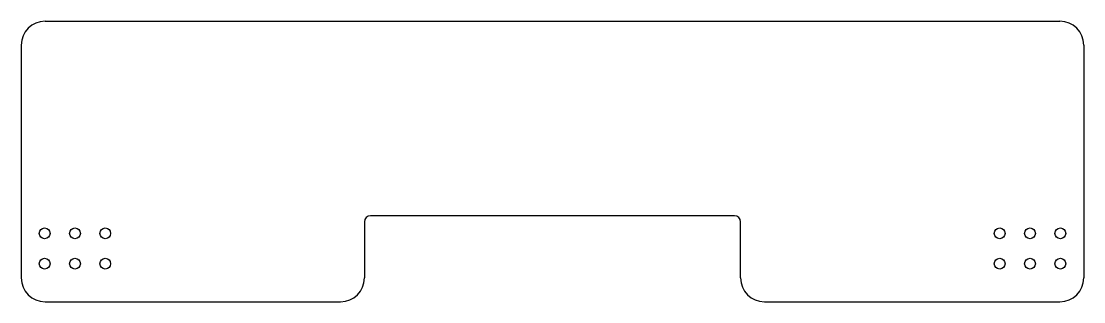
# Model space of a CAD drawing. Header units: millimetres. Extents: x 310.9 to 399.9, y 138.9 to 162.4.
import ezdxf

# ---------------------------------------------------------------- set-up
doc = ezdxf.new("R2010")
doc.units = ezdxf.units.MM
doc.linetypes.add('SLD-Solid', pattern=[0])

msp = doc.modelspace()

# ---------------------------------------------------------------- linework, layer by layer
at = {"color": 7, "linetype": 'SLD-Solid', "lineweight": 25}
for p, q in [((312.894, 162.36), (397.894, 162.36)), ((310.894, 160.36), (310.894, 140.86)), ((399.894, 160.36), (399.894, 140.86)), ((370.644, 146.06), (340.144, 146.06)), ((339.644, 145.56), (339.644, 140.86)), ((371.144, 140.86), (371.144, 145.56)), ((312.894, 138.86), (337.644, 138.86)), ((373.144, 138.86), (397.894, 138.86))]:
    msp.add_line(p, q, dxfattribs=at)
for centre in [(312.854, 144.59), (315.394, 144.59), (317.934, 144.59), (392.854, 144.59), (395.394, 144.59), (397.934, 144.59), (312.854, 142.05), (315.394, 142.05), (317.934, 142.05), (392.854, 142.05), (395.394, 142.05), (397.934, 142.05)]:
    msp.add_circle(centre, 0.45, dxfattribs=at)
for centre, radius, start, end in [((312.894, 160.36), 2, 90, 180), ((397.894, 160.36), 2, 0, 90), ((340.144, 145.56), 0.5, 90, 180), ((370.644, 145.56), 0.5, 360, 90), ((312.894, 140.86), 2, 180, 270), ((337.644, 140.86), 2, 270, 0), ((373.144, 140.86), 2, 180, 270), ((397.894, 140.86), 2, 270, 0)]:
    msp.add_arc(centre, radius, start, end, dxfattribs=at)

doc.saveas('drawing.dxf')
